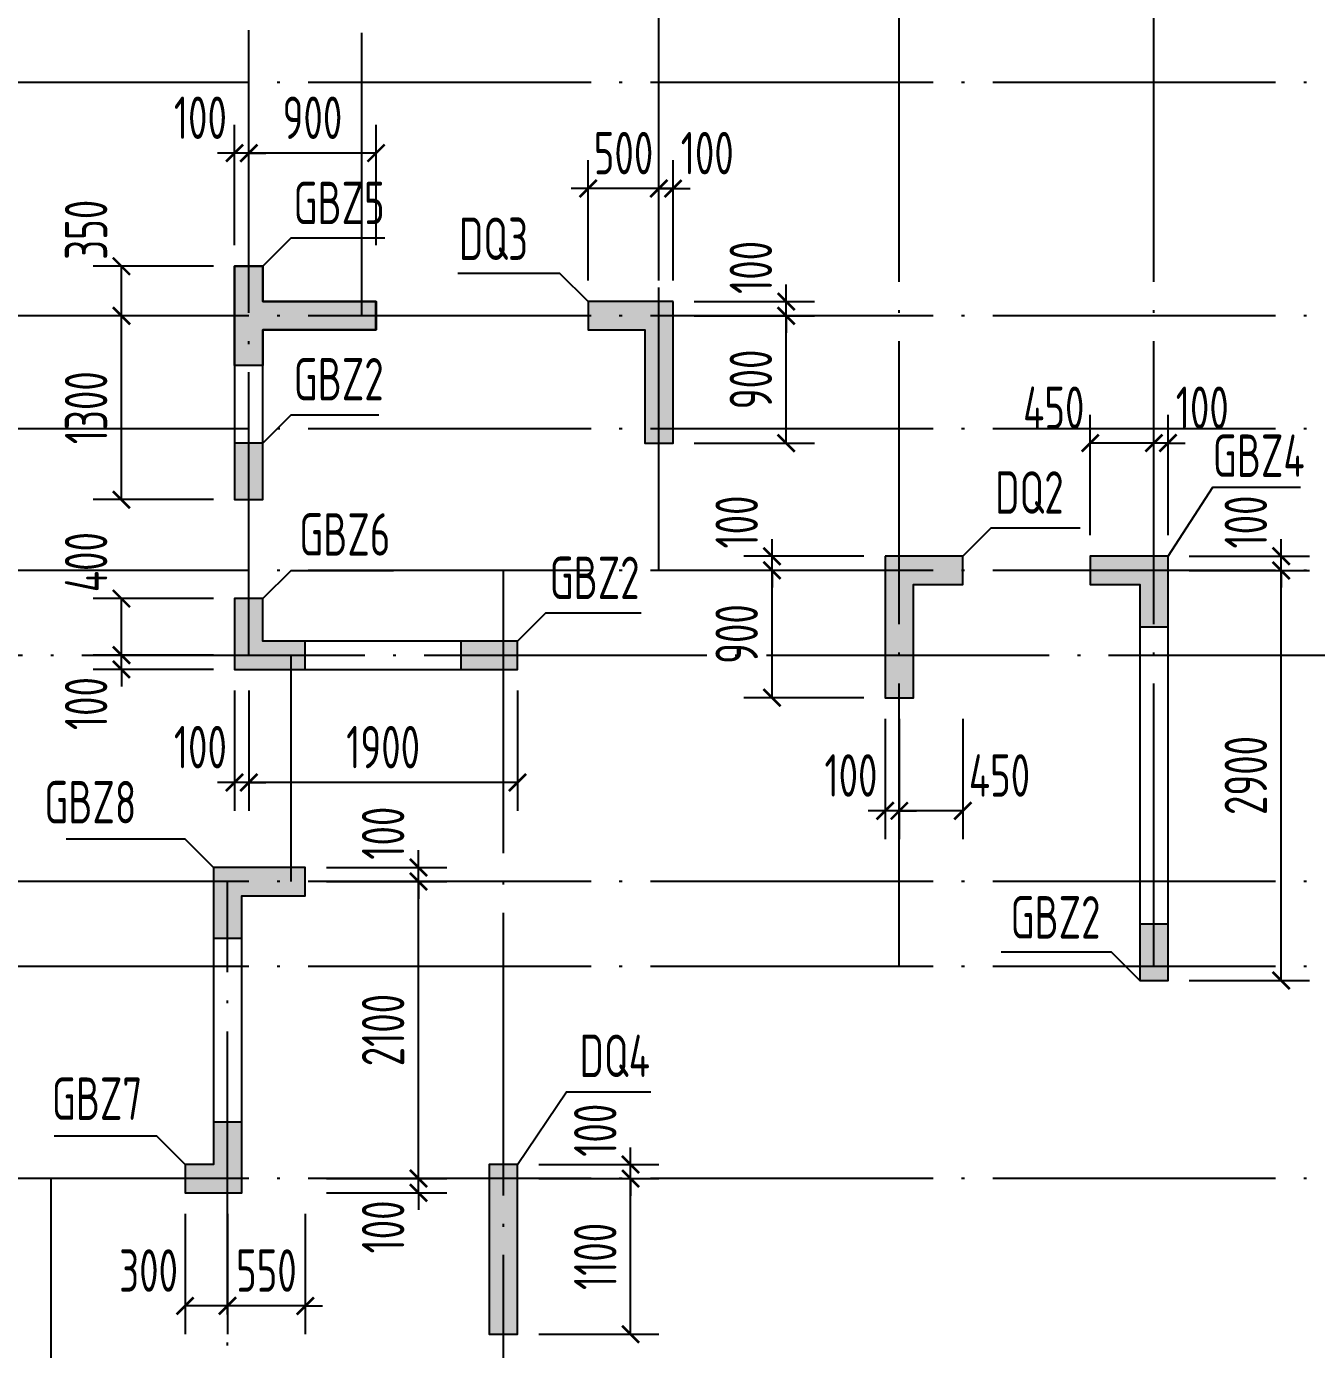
# Model space of a CAD drawing. Extents: x -668857 to 154266, y -275694 to 291306.
# Drawn here: x -301419 to -292297, y 67183 to 76537 of the extents above; entities that cross this region are included whole.
import ezdxf
from ezdxf.enums import TextEntityAlignment as Align

# ---------------------------------------------------------------- set-up
doc = ezdxf.new("R2010")
doc.units = 0
doc.header["$LTSCALE"] = 1000
doc.linetypes.add('DOTE', pattern=[2.42, 2, -0.2, 0.02, -0.2])
doc.layers.get('0').update_dxf_attribs({"linetype": 'CONTINUOUS'})
doc.layers.get('DEFPOINTS').update_dxf_attribs({"linetype": 'CONTINUOUS'})
for name, color, linetype in [('A-DOTE', 10, 'DOTE'), ('S-Q墙实线', 6, 'CONTINUOUS'), ('S-Q墙标注', 3, 'CONTINUOUS'), ('S-X详图填充', 252, 'CONTINUOUS'), ('S-X详图实线', 4, 'CONTINUOUS'), ('S-Z柱编号', 6, 'CONTINUOUS')]:
    doc.layers.add(name, color=color, linetype=linetype)
doc.styles.add('TSSD_REIN', font='tssdeng.shx', dxfattribs={"width": 0.7, "height": 300, "bigfont": 'tssdchn.shx'})
doc.styles.add('结构文字', font='zstxt.shx', dxfattribs={"width": 0.7, "bigfont": 'zshz.shx'})
doc.dimstyles.new('STRUCK', dxfattribs={"dimtxt": 400, "dimasz": 121, "dimexe": 200, "dimexo": 150, "dimgap": 115, "dimtad": 1, "dimdec": 0, "dimdsep": 46, "dimtxsty": '结构文字', "dimblk": 'ARCHTICK', "dimcen": 400, "dimclrd": 3, "dimclre": 3, "dimclrt": 7, "dimadec": 0, "dimazin": 0, "dimtfac": 1, "dimtdec": 0, "dimtix": 1, "dimtmove": 2, "dimatfit": 3, "dimldrblk": '_DIMX', "dimfxl": 0, "dimtolj": 1, "dimtzin": 0, "dimarcsym": 0})

# ---------------------------------------------------------------- blocks, each defined once
blk = doc.blocks.new('20210726.16395156')
at = {"layer": 'A-DOTE'}
for p, q in [((43500, 13100.3), (43500, 18249.9)), ((44300, 15500), (44300, 18249.9)), ((46400, 13700), (46400, 18249.9)), ((48100, 10900), (48100, 18249.9)), ((49900, 10900), (49900, 18249.9)), ((55600, 17150), (3600, 17150)), ((55600, 15500), (3600, 15500)), ((55600, 14700), (3600, 14700)), ((55600, 13700), (3600, 13700)), ((45299.8, 13700), (45300, 3600)), ((3600, 13100.3), (55600, 13100.3)), ((43800, 11500), (43800, 13100)), ((55600, 11500), (3600, 11500)), ((43350, 3600.2), (43350, 11500)), ((55600, 10900), (3600, 10900)), ((55600, 9400), (3600, 9400)), ((42100, 9400), (42100, 3600))]:
    blk.add_line(p, q, dxfattribs=at)
blk = doc.blocks.new('_ArchTick')
at = {"color": 0, "linetype": 'ByBlock', "const_width": 0.15}
blk.add_lwpolyline([(-0.5, -0.5), (0.5, 0.5)], dxfattribs=at)
blk = doc.blocks.new('*D1411')
at = {"layer": 'DEFPOINTS', "color": 0}
for p in [(-297946.8, 68391.2), (-297146.8, 68391.2), (-297946.8, 67291.2)]:
    blk.add_point(p, dxfattribs=at)
at = {"layer": 'S-Q墙标注', "color": 3, "lineweight": -2}
for p, q in [((-297796.8, 68391.2), (-296946.8, 68391.2)), ((-297146.8, 67291.2), (-297146.8, 68391.2)), ((-297796.8, 67291.2), (-296946.8, 67291.2))]:
    blk.add_line(p, q, dxfattribs=at)
at = {"layer": 'S-Q墙标注', "color": 3, "lineweight": -2, "xscale": 121, "yscale": 121, "zscale": 121}
for p, rotation in [((-297146.8, 68391.2), 90), ((-297146.8, 67291.2), 270)]:
    blk.add_blockref('_ArchTick', p, dxfattribs=dict(at, rotation=rotation))
at = {"layer": 'S-Q墙标注', "color": 7, "insert": (-297396.8, 67841.2), "char_height": 300, "attachment_point": 5, "rotation": 90, "style": 'TSSD_REIN'}
blk.add_mtext('\\A1;1100', dxfattribs=at)
blk = doc.blocks.new('_DIMX')
blk.add_line((-150, 0), (150, 0))
at = {"const_width": 50}
blk.add_lwpolyline([(-70, -70), (70, 70)], dxfattribs=at)
blk = doc.blocks.new('*D1412')
at = {"layer": 'DEFPOINTS', "color": 0}
for p in [(-297946.8, 68491.2), (-297146.8, 68491.2), (-297946.8, 68391.2)]:
    blk.add_point(p, dxfattribs=at)
at = {"layer": 'S-Q墙标注', "color": 3, "lineweight": -2}
for p, q in [((-297146.8, 68491.2), (-297146.8, 68612.2)), ((-297796.8, 68491.2), (-296946.8, 68491.2)), ((-297146.8, 68391.2), (-297146.8, 68491.2)), ((-297796.8, 68391.2), (-296946.8, 68391.2)), ((-297146.8, 68391.2), (-297146.8, 68270.2))]:
    blk.add_line(p, q, dxfattribs=at)
at = {"layer": 'S-Q墙标注', "color": 3, "lineweight": -2, "xscale": 121, "yscale": 121, "zscale": 121}
for p, rotation in [((-297146.8, 68491.2), 270), ((-297146.8, 68391.2), 90)]:
    blk.add_blockref('_ArchTick', p, dxfattribs=dict(at, rotation=rotation))
at = {"layer": 'S-Q墙标注', "color": 7, "insert": (-297396.8, 68733.1), "char_height": 300, "attachment_point": 5, "rotation": 90, "style": 'TSSD_REIN'}
blk.add_mtext('\\A1;100', dxfattribs=at)
blk = doc.blocks.new('*D1417')
at = {"layer": 'DEFPOINTS', "color": 0}
for p in [(-293346.8, 72691.2), (-292546.8, 72691.2), (-293346.8, 69791.2)]:
    blk.add_point(p, dxfattribs=at)
at = {"layer": 'S-Q墙标注', "color": 3, "lineweight": -2}
for p, q in [((-293196.8, 72691.2), (-292346.8, 72691.2)), ((-292546.8, 69791.2), (-292546.8, 72691.2)), ((-293196.8, 69791.2), (-292346.8, 69791.2))]:
    blk.add_line(p, q, dxfattribs=at)
at = {"layer": 'S-Q墙标注', "color": 3, "lineweight": -2, "xscale": 121, "yscale": 121, "zscale": 121}
for p, rotation in [((-292546.8, 72691.2), 90), ((-292546.8, 69791.2), 270)]:
    blk.add_blockref('_ArchTick', p, dxfattribs=dict(at, rotation=rotation))
at = {"layer": 'S-Q墙标注', "color": 7, "insert": (-292796.8, 71241.2), "char_height": 300, "attachment_point": 5, "rotation": 90, "style": 'TSSD_REIN'}
blk.add_mtext('\\A1;2900', dxfattribs=at)
blk = doc.blocks.new('*D1418')
at = {"layer": 'DEFPOINTS', "color": 0}
for p in [(-293346.8, 72791.2), (-292546.8, 72791.2), (-293346.8, 72691.2)]:
    blk.add_point(p, dxfattribs=at)
at = {"layer": 'S-Q墙标注', "color": 3, "lineweight": -2}
for p, q in [((-292546.8, 72791.2), (-292546.8, 72912.2)), ((-293196.8, 72791.2), (-292346.8, 72791.2)), ((-292546.8, 72691.2), (-292546.8, 72791.2)), ((-293196.8, 72691.2), (-292346.8, 72691.2)), ((-292546.8, 72691.2), (-292546.8, 72570.2))]:
    blk.add_line(p, q, dxfattribs=at)
at = {"layer": 'S-Q墙标注', "color": 3, "lineweight": -2, "xscale": 121, "yscale": 121, "zscale": 121}
for p, rotation in [((-292546.8, 72791.2), 270), ((-292546.8, 72691.2), 90)]:
    blk.add_blockref('_ArchTick', p, dxfattribs=dict(at, rotation=rotation))
at = {"layer": 'S-Q墙标注', "color": 7, "insert": (-292796.8, 73033.1), "char_height": 300, "attachment_point": 5, "rotation": 90, "style": 'TSSD_REIN'}
blk.add_mtext('\\A1;100', dxfattribs=at)
blk = doc.blocks.new('*D1419')
at = {"layer": 'DEFPOINTS', "color": 0}
for p in [(-293446.8, 73591.2), (-293446.8, 72791.2), (-293346.8, 72791.2)]:
    blk.add_point(p, dxfattribs=at)
at = {"layer": 'S-Q墙标注', "color": 3, "lineweight": -2}
for p, q in [((-293446.8, 72941.2), (-293446.8, 73791.2)), ((-293346.8, 72941.2), (-293346.8, 73791.2)), ((-293446.8, 73591.2), (-293567.8, 73591.2)), ((-293346.8, 73591.2), (-293446.8, 73591.2)), ((-293346.8, 73591.2), (-293225.8, 73591.2))]:
    blk.add_line(p, q, dxfattribs=at)
at = {"layer": 'S-Q墙标注', "color": 3, "lineweight": -2, "xscale": 121, "yscale": 121, "zscale": 121}
blk.add_blockref('_ArchTick', (-293446.8, 73591.2), dxfattribs=at)
at = {"layer": 'S-Q墙标注', "color": 3, "lineweight": -2, "xscale": 121, "yscale": 121, "zscale": 121, "rotation": 180}
blk.add_blockref('_ArchTick', (-293346.8, 73591.2), dxfattribs=at)
at = {"layer": 'S-Q墙标注', "color": 7, "insert": (-293104.9, 73841.2), "char_height": 300, "attachment_point": 5, "style": 'TSSD_REIN'}
blk.add_mtext('\\A1;100', dxfattribs=at)
blk = doc.blocks.new('*D1420')
at = {"layer": 'DEFPOINTS', "color": 0}
for p in [(-293896.8, 73591.2), (-293896.8, 72791.2), (-293446.8, 72791.2)]:
    blk.add_point(p, dxfattribs=at)
at = {"layer": 'S-Q墙标注', "color": 3, "lineweight": -2}
for p, q in [((-293896.8, 72941.2), (-293896.8, 73791.2)), ((-293446.8, 72941.2), (-293446.8, 73791.2)), ((-293446.8, 73591.2), (-293896.8, 73591.2))]:
    blk.add_line(p, q, dxfattribs=at)
at = {"layer": 'S-Q墙标注', "color": 3, "lineweight": -2, "xscale": 121, "yscale": 121, "zscale": 121, "rotation": 180}
blk.add_blockref('_ArchTick', (-293896.8, 73591.2), dxfattribs=at)
at = {"layer": 'S-Q墙标注', "color": 3, "lineweight": -2, "xscale": 121, "yscale": 121, "zscale": 121}
blk.add_blockref('_ArchTick', (-293446.8, 73591.2), dxfattribs=at)
at = {"layer": 'S-Q墙标注', "color": 7, "insert": (-294154.9, 73841.2), "char_height": 300, "attachment_point": 5, "style": 'TSSD_REIN'}
blk.add_mtext('\\A1;450', dxfattribs=at)
blk = doc.blocks.new('*D1421')
at = {"layer": 'DEFPOINTS', "color": 0}
for p in [(-296146.8, 72691.2), (-295346.8, 72691.2), (-295346.8, 71791.2)]:
    blk.add_point(p, dxfattribs=at)
at = {"layer": 'S-Q墙标注', "color": 3, "lineweight": -2}
for p, q in [((-295496.8, 72691.2), (-296346.8, 72691.2)), ((-296146.8, 71791.2), (-296146.8, 72691.2)), ((-295496.8, 71791.2), (-296346.8, 71791.2))]:
    blk.add_line(p, q, dxfattribs=at)
at = {"layer": 'S-Q墙标注', "color": 3, "lineweight": -2, "xscale": 121, "yscale": 121, "zscale": 121}
for p, rotation in [((-296146.8, 72691.2), 90), ((-296146.8, 71791.2), 270)]:
    blk.add_blockref('_ArchTick', p, dxfattribs=dict(at, rotation=rotation))
at = {"layer": 'S-Q墙标注', "color": 7, "insert": (-296396.8, 72241.2), "char_height": 300, "attachment_point": 5, "rotation": 90, "style": 'TSSD_REIN'}
blk.add_mtext('\\A1;900', dxfattribs=at)
blk = doc.blocks.new('*D1422')
at = {"layer": 'DEFPOINTS', "color": 0}
for p in [(-296146.8, 72791.2), (-295346.8, 72791.2), (-295346.8, 72691.2)]:
    blk.add_point(p, dxfattribs=at)
at = {"layer": 'S-Q墙标注', "color": 3, "lineweight": -2}
for p, q in [((-296146.8, 72791.2), (-296146.8, 72912.2)), ((-295496.8, 72791.2), (-296346.8, 72791.2)), ((-296146.8, 72691.2), (-296146.8, 72791.2)), ((-295496.8, 72691.2), (-296346.8, 72691.2)), ((-296146.8, 72691.2), (-296146.8, 72570.2))]:
    blk.add_line(p, q, dxfattribs=at)
at = {"layer": 'S-Q墙标注', "color": 3, "lineweight": -2, "xscale": 121, "yscale": 121, "zscale": 121}
for p, rotation in [((-296146.8, 72791.2), 270), ((-296146.8, 72691.2), 90)]:
    blk.add_blockref('_ArchTick', p, dxfattribs=dict(at, rotation=rotation))
at = {"layer": 'S-Q墙标注', "color": 7, "insert": (-296396.8, 73033.1), "char_height": 300, "attachment_point": 5, "rotation": 90, "style": 'TSSD_REIN'}
blk.add_mtext('\\A1;100', dxfattribs=at)
blk = doc.blocks.new('*D1423')
at = {"layer": 'DEFPOINTS', "color": 0}
for p in [(-295246.8, 71791.2), (-294796.9, 71791.2), (-295246.8, 70991.2)]:
    blk.add_point(p, dxfattribs=at)
at = {"layer": 'S-Q墙标注', "color": 3, "lineweight": -2}
for p, q in [((-295246.8, 71641.2), (-295246.8, 70791.2)), ((-294796.9, 71641.2), (-294796.9, 70791.2)), ((-294796.9, 70991.2), (-295246.8, 70991.2))]:
    blk.add_line(p, q, dxfattribs=at)
at = {"layer": 'S-Q墙标注', "color": 3, "lineweight": -2, "xscale": 121, "yscale": 121, "zscale": 121, "rotation": 180}
blk.add_blockref('_ArchTick', (-295246.8, 70991.2), dxfattribs=at)
at = {"layer": 'S-Q墙标注', "color": 3, "lineweight": -2, "xscale": 121, "yscale": 121, "zscale": 121}
blk.add_blockref('_ArchTick', (-294796.9, 70991.2), dxfattribs=at)
at = {"layer": 'S-Q墙标注', "color": 7, "insert": (-294538.8, 71241.2), "char_height": 300, "attachment_point": 5, "style": 'TSSD_REIN'}
blk.add_mtext('\\A1;450', dxfattribs=at)
blk = doc.blocks.new('*D1424')
at = {"layer": 'DEFPOINTS', "color": 0}
for p in [(-295346.8, 71791.2), (-295246.8, 71791.2), (-295346.8, 70991.2)]:
    blk.add_point(p, dxfattribs=at)
at = {"layer": 'S-Q墙标注', "color": 3, "lineweight": -2}
for p, q in [((-295346.8, 71641.2), (-295346.8, 70791.2)), ((-295246.8, 71641.2), (-295246.8, 70791.2)), ((-295346.8, 70991.2), (-295467.8, 70991.2)), ((-295246.8, 70991.2), (-295346.8, 70991.2)), ((-295246.8, 70991.2), (-295125.8, 70991.2))]:
    blk.add_line(p, q, dxfattribs=at)
at = {"layer": 'S-Q墙标注', "color": 3, "lineweight": -2, "xscale": 121, "yscale": 121, "zscale": 121}
blk.add_blockref('_ArchTick', (-295346.8, 70991.2), dxfattribs=at)
at = {"layer": 'S-Q墙标注', "color": 3, "lineweight": -2, "xscale": 121, "yscale": 121, "zscale": 121, "rotation": 180}
blk.add_blockref('_ArchTick', (-295246.8, 70991.2), dxfattribs=at)
at = {"layer": 'S-Q墙标注', "color": 7, "insert": (-295588.7, 71241.2), "char_height": 300, "attachment_point": 5, "style": 'TSSD_REIN'}
blk.add_mtext('\\A1;100', dxfattribs=at)
blk = doc.blocks.new('*D1425')
at = {"layer": 'DEFPOINTS', "color": 0}
for p in [(-300746.8, 72091.5), (-299946.8, 72091.5), (-299946.8, 71991.5)]:
    blk.add_point(p, dxfattribs=at)
at = {"layer": 'S-Q墙标注', "color": 3, "lineweight": -2}
for p, q in [((-300746.8, 72091.5), (-300746.8, 72212.5)), ((-300096.8, 72091.5), (-300946.8, 72091.5)), ((-300746.8, 71991.5), (-300746.8, 72091.5)), ((-300096.8, 71991.5), (-300946.8, 71991.5)), ((-300746.8, 71991.5), (-300746.8, 71870.5))]:
    blk.add_line(p, q, dxfattribs=at)
at = {"layer": 'S-Q墙标注', "color": 3, "lineweight": -2, "xscale": 121, "yscale": 121, "zscale": 121}
for p, rotation in [((-300746.8, 72091.5), 270), ((-300746.8, 71991.5), 90)]:
    blk.add_blockref('_ArchTick', p, dxfattribs=dict(at, rotation=rotation))
at = {"layer": 'S-Q墙标注', "color": 7, "insert": (-300996.8, 71749.5), "char_height": 300, "attachment_point": 5, "rotation": 90, "style": 'TSSD_REIN'}
blk.add_mtext('\\A1;100', dxfattribs=at)
blk = doc.blocks.new('*D1426')
at = {"layer": 'DEFPOINTS', "color": 0}
for p in [(-300746.8, 72491.5), (-299946.8, 72491.5), (-299946.8, 72091.5)]:
    blk.add_point(p, dxfattribs=at)
at = {"layer": 'S-Q墙标注', "color": 3, "lineweight": -2}
for p, q in [((-300096.8, 72491.5), (-300946.8, 72491.5)), ((-300746.8, 72091.5), (-300746.8, 72491.5)), ((-300096.8, 72091.5), (-300946.8, 72091.5))]:
    blk.add_line(p, q, dxfattribs=at)
at = {"layer": 'S-Q墙标注', "color": 3, "lineweight": -2, "xscale": 121, "yscale": 121, "zscale": 121}
for p, rotation in [((-300746.8, 72491.5), 90), ((-300746.8, 72091.5), 270)]:
    blk.add_blockref('_ArchTick', p, dxfattribs=dict(at, rotation=rotation))
at = {"layer": 'S-Q墙标注', "color": 7, "insert": (-300996.8, 72749.5), "char_height": 300, "attachment_point": 5, "rotation": 90, "style": 'TSSD_REIN'}
blk.add_mtext('\\A1;400', dxfattribs=at)
blk = doc.blocks.new('*D1427')
at = {"layer": 'DEFPOINTS', "color": 0}
for p in [(-299846.8, 71991.5), (-297946.8, 71991.5), (-299846.8, 71191.5)]:
    blk.add_point(p, dxfattribs=at)
at = {"layer": 'S-Q墙标注', "color": 3, "lineweight": -2}
for p, q in [((-299846.8, 71841.5), (-299846.8, 70991.5)), ((-297946.8, 71841.5), (-297946.8, 70991.5)), ((-297946.8, 71191.5), (-299846.8, 71191.5))]:
    blk.add_line(p, q, dxfattribs=at)
at = {"layer": 'S-Q墙标注', "color": 3, "lineweight": -2, "xscale": 121, "yscale": 121, "zscale": 121, "rotation": 180}
blk.add_blockref('_ArchTick', (-299846.8, 71191.5), dxfattribs=at)
at = {"layer": 'S-Q墙标注', "color": 3, "lineweight": -2, "xscale": 121, "yscale": 121, "zscale": 121}
blk.add_blockref('_ArchTick', (-297946.8, 71191.5), dxfattribs=at)
at = {"layer": 'S-Q墙标注', "color": 7, "insert": (-298896.8, 71441.5), "char_height": 300, "attachment_point": 5, "style": 'TSSD_REIN'}
blk.add_mtext('\\A1;1900', dxfattribs=at)
blk = doc.blocks.new('*D1428')
at = {"layer": 'DEFPOINTS', "color": 0}
for p in [(-299946.8, 71991.5), (-299846.8, 71991.5), (-299946.8, 71191.5)]:
    blk.add_point(p, dxfattribs=at)
at = {"layer": 'S-Q墙标注', "color": 3, "lineweight": -2}
for p, q in [((-299946.8, 71841.5), (-299946.8, 70991.5)), ((-299846.8, 71841.5), (-299846.8, 70991.5)), ((-299946.8, 71191.5), (-300067.8, 71191.5)), ((-299846.8, 71191.5), (-299946.8, 71191.5)), ((-299846.8, 71191.5), (-299725.8, 71191.5))]:
    blk.add_line(p, q, dxfattribs=at)
at = {"layer": 'S-Q墙标注', "color": 3, "lineweight": -2, "xscale": 121, "yscale": 121, "zscale": 121}
blk.add_blockref('_ArchTick', (-299946.8, 71191.5), dxfattribs=at)
at = {"layer": 'S-Q墙标注', "color": 3, "lineweight": -2, "xscale": 121, "yscale": 121, "zscale": 121, "rotation": 180}
blk.add_blockref('_ArchTick', (-299846.8, 71191.5), dxfattribs=at)
at = {"layer": 'S-Q墙标注', "color": 7, "insert": (-300188.7, 71441.5), "char_height": 300, "attachment_point": 5, "style": 'TSSD_REIN'}
blk.add_mtext('\\A1;100', dxfattribs=at)
blk = doc.blocks.new('*D1429')
at = {"layer": 'DEFPOINTS', "color": 0}
for p in [(-296846.8, 74491.2), (-296046.8, 74491.2), (-296846.8, 73591.2)]:
    blk.add_point(p, dxfattribs=at)
at = {"layer": 'S-Q墙标注', "color": 3, "lineweight": -2}
for p, q in [((-296696.8, 74491.2), (-295846.8, 74491.2)), ((-296046.8, 73591.2), (-296046.8, 74491.2)), ((-296696.8, 73591.2), (-295846.8, 73591.2))]:
    blk.add_line(p, q, dxfattribs=at)
at = {"layer": 'S-Q墙标注', "color": 3, "lineweight": -2, "xscale": 121, "yscale": 121, "zscale": 121}
for p, rotation in [((-296046.8, 74491.2), 90), ((-296046.8, 73591.2), 270)]:
    blk.add_blockref('_ArchTick', p, dxfattribs=dict(at, rotation=rotation))
at = {"layer": 'S-Q墙标注', "color": 7, "insert": (-296296.8, 74041.2), "char_height": 300, "attachment_point": 5, "rotation": 90, "style": 'TSSD_REIN'}
blk.add_mtext('\\A1;900', dxfattribs=at)
blk = doc.blocks.new('*D1430')
at = {"layer": 'DEFPOINTS', "color": 0}
for p in [(-296846.8, 74591.2), (-296046.8, 74591.2), (-296846.8, 74491.2)]:
    blk.add_point(p, dxfattribs=at)
at = {"layer": 'S-Q墙标注', "color": 3, "lineweight": -2}
for p, q in [((-296046.8, 74591.2), (-296046.8, 74712.2)), ((-296696.8, 74591.2), (-295846.8, 74591.2)), ((-296046.8, 74491.2), (-296046.8, 74591.2)), ((-296696.8, 74491.2), (-295846.8, 74491.2)), ((-296046.8, 74491.2), (-296046.8, 74370.2))]:
    blk.add_line(p, q, dxfattribs=at)
at = {"layer": 'S-Q墙标注', "color": 3, "lineweight": -2, "xscale": 121, "yscale": 121, "zscale": 121}
for p, rotation in [((-296046.8, 74591.2), 270), ((-296046.8, 74491.2), 90)]:
    blk.add_blockref('_ArchTick', p, dxfattribs=dict(at, rotation=rotation))
at = {"layer": 'S-Q墙标注', "color": 7, "insert": (-296296.8, 74833.1), "char_height": 300, "attachment_point": 5, "rotation": 90, "style": 'TSSD_REIN'}
blk.add_mtext('\\A1;100', dxfattribs=at)
blk = doc.blocks.new('*D1431')
at = {"layer": 'DEFPOINTS', "color": 0}
for p in [(-296946.8, 75391.2), (-296946.8, 74591.2), (-296846.8, 74591.2)]:
    blk.add_point(p, dxfattribs=at)
at = {"layer": 'S-Q墙标注', "color": 3, "lineweight": -2}
for p, q in [((-296946.8, 74741.2), (-296946.8, 75591.2)), ((-296846.8, 74741.2), (-296846.8, 75591.2)), ((-296946.8, 75391.2), (-297067.8, 75391.2)), ((-296846.8, 75391.2), (-296946.8, 75391.2)), ((-296846.8, 75391.2), (-296725.8, 75391.2))]:
    blk.add_line(p, q, dxfattribs=at)
at = {"layer": 'S-Q墙标注', "color": 3, "lineweight": -2, "xscale": 121, "yscale": 121, "zscale": 121}
blk.add_blockref('_ArchTick', (-296946.8, 75391.2), dxfattribs=at)
at = {"layer": 'S-Q墙标注', "color": 3, "lineweight": -2, "xscale": 121, "yscale": 121, "zscale": 121, "rotation": 180}
blk.add_blockref('_ArchTick', (-296846.8, 75391.2), dxfattribs=at)
at = {"layer": 'S-Q墙标注', "color": 7, "insert": (-296604.9, 75641.2), "char_height": 300, "attachment_point": 5, "style": 'TSSD_REIN'}
blk.add_mtext('\\A1;100', dxfattribs=at)
blk = doc.blocks.new('*D1432')
at = {"layer": 'DEFPOINTS', "color": 0}
for p in [(-297446.7, 75391.2), (-297446.7, 74591.2), (-296946.8, 74591.2)]:
    blk.add_point(p, dxfattribs=at)
at = {"layer": 'S-Q墙标注', "color": 3, "lineweight": -2}
for p, q in [((-297446.7, 74741.2), (-297446.7, 75591.2)), ((-296946.8, 74741.2), (-296946.8, 75591.2)), ((-297446.7, 75391.2), (-297567.7, 75391.2)), ((-296946.8, 75391.2), (-297446.7, 75391.2)), ((-296946.8, 75391.2), (-296825.8, 75391.2))]:
    blk.add_line(p, q, dxfattribs=at)
at = {"layer": 'S-Q墙标注', "color": 3, "lineweight": -2, "xscale": 121, "yscale": 121, "zscale": 121}
blk.add_blockref('_ArchTick', (-297446.7, 75391.2), dxfattribs=at)
at = {"layer": 'S-Q墙标注', "color": 3, "lineweight": -2, "xscale": 121, "yscale": 121, "zscale": 121, "rotation": 180}
blk.add_blockref('_ArchTick', (-296946.8, 75391.2), dxfattribs=at)
at = {"layer": 'S-Q墙标注', "color": 7, "insert": (-297196.8, 75641.2), "char_height": 300, "attachment_point": 5, "style": 'TSSD_REIN'}
blk.add_mtext('\\A1;500', dxfattribs=at)
blk = doc.blocks.new('*D1433')
at = {"layer": 'DEFPOINTS', "color": 0}
for p in [(-299446.7, 68391.2), (-298646.7, 68391.2), (-299446.7, 68291.2)]:
    blk.add_point(p, dxfattribs=at)
at = {"layer": 'S-Q墙标注', "color": 3, "lineweight": -2}
for p, q in [((-298646.7, 68391.2), (-298646.7, 68512.2)), ((-299296.7, 68391.2), (-298446.7, 68391.2)), ((-298646.7, 68291.2), (-298646.7, 68391.2)), ((-299296.7, 68291.2), (-298446.7, 68291.2)), ((-298646.7, 68291.2), (-298646.7, 68170.2))]:
    blk.add_line(p, q, dxfattribs=at)
at = {"layer": 'S-Q墙标注', "color": 3, "lineweight": -2, "xscale": 121, "yscale": 121, "zscale": 121}
for p, rotation in [((-298646.7, 68391.2), 270), ((-298646.7, 68291.2), 90)]:
    blk.add_blockref('_ArchTick', p, dxfattribs=dict(at, rotation=rotation))
at = {"layer": 'S-Q墙标注', "color": 7, "insert": (-298896.7, 68049.3), "char_height": 300, "attachment_point": 5, "rotation": 90, "style": 'TSSD_REIN'}
blk.add_mtext('\\A1;100', dxfattribs=at)
blk = doc.blocks.new('*D1434')
at = {"layer": 'DEFPOINTS', "color": 0}
for p in [(-299446.7, 70491.2), (-298646.7, 70491.2), (-299446.7, 68391.2)]:
    blk.add_point(p, dxfattribs=at)
at = {"layer": 'S-Q墙标注', "color": 3, "lineweight": -2}
for p, q in [((-299296.7, 70491.2), (-298446.7, 70491.2)), ((-298646.7, 68391.2), (-298646.7, 70491.2)), ((-299296.7, 68391.2), (-298446.7, 68391.2))]:
    blk.add_line(p, q, dxfattribs=at)
at = {"layer": 'S-Q墙标注', "color": 3, "lineweight": -2, "xscale": 121, "yscale": 121, "zscale": 121}
for p, rotation in [((-298646.7, 70491.2), 90), ((-298646.7, 68391.2), 270)]:
    blk.add_blockref('_ArchTick', p, dxfattribs=dict(at, rotation=rotation))
at = {"layer": 'S-Q墙标注', "color": 7, "insert": (-298896.7, 69441.2), "char_height": 300, "attachment_point": 5, "rotation": 90, "style": 'TSSD_REIN'}
blk.add_mtext('\\A1;2100', dxfattribs=at)
blk = doc.blocks.new('*D1435')
at = {"layer": 'DEFPOINTS', "color": 0}
for p in [(-299446.7, 70591.2), (-298646.7, 70591.2), (-299446.7, 70491.2)]:
    blk.add_point(p, dxfattribs=at)
at = {"layer": 'S-Q墙标注', "color": 3, "lineweight": -2}
for p, q in [((-298646.7, 70591.2), (-298646.7, 70712.2)), ((-299296.7, 70591.2), (-298446.7, 70591.2)), ((-298646.7, 70491.2), (-298646.7, 70591.2)), ((-299296.7, 70491.2), (-298446.7, 70491.2)), ((-298646.7, 70491.2), (-298646.7, 70370.2))]:
    blk.add_line(p, q, dxfattribs=at)
at = {"layer": 'S-Q墙标注', "color": 3, "lineweight": -2, "xscale": 121, "yscale": 121, "zscale": 121}
for p, rotation in [((-298646.7, 70591.2), 270), ((-298646.7, 70491.2), 90)]:
    blk.add_blockref('_ArchTick', p, dxfattribs=dict(at, rotation=rotation))
at = {"layer": 'S-Q墙标注', "color": 7, "insert": (-298896.7, 70833.1), "char_height": 300, "attachment_point": 5, "rotation": 90, "style": 'TSSD_REIN'}
blk.add_mtext('\\A1;100', dxfattribs=at)
blk = doc.blocks.new('*D1961')
at = {"layer": 'DEFPOINTS', "color": 0}
for p in [(-299996.8, 68291.2), (-299446.8, 68291.2), (-299996.8, 67491.2)]:
    blk.add_point(p, dxfattribs=at)
at = {"layer": 'S-Q墙标注', "color": 3, "lineweight": -2}
for p, q in [((-299996.8, 68141.2), (-299996.8, 67291.2)), ((-299446.8, 68141.2), (-299446.8, 67291.2)), ((-299996.8, 67491.2), (-300117.8, 67491.2)), ((-299446.8, 67491.2), (-299996.8, 67491.2)), ((-299446.8, 67491.2), (-299325.8, 67491.2))]:
    blk.add_line(p, q, dxfattribs=at)
at = {"layer": 'S-Q墙标注', "color": 3, "lineweight": -2, "xscale": 121, "yscale": 121, "zscale": 121}
blk.add_blockref('_ArchTick', (-299996.8, 67491.2), dxfattribs=at)
at = {"layer": 'S-Q墙标注', "color": 3, "lineweight": -2, "xscale": 121, "yscale": 121, "zscale": 121, "rotation": 180}
blk.add_blockref('_ArchTick', (-299446.8, 67491.2), dxfattribs=at)
at = {"layer": 'S-Q墙标注', "color": 7, "insert": (-299721.8, 67741.2), "char_height": 300, "attachment_point": 5, "style": 'TSSD_REIN'}
blk.add_mtext('\\A1;550', dxfattribs=at)
blk = doc.blocks.new('*D1962')
at = {"layer": 'DEFPOINTS', "color": 0}
for p in [(-300296.8, 68291.2), (-299996.8, 68291.2), (-300296.8, 67491.2)]:
    blk.add_point(p, dxfattribs=at)
at = {"layer": 'S-Q墙标注', "color": 3, "lineweight": -2}
for p, q in [((-300296.8, 68141.2), (-300296.8, 67291.2)), ((-299996.8, 68141.2), (-299996.8, 67291.2)), ((-299996.8, 67491.2), (-300296.8, 67491.2))]:
    blk.add_line(p, q, dxfattribs=at)
at = {"layer": 'S-Q墙标注', "color": 3, "lineweight": -2, "xscale": 121, "yscale": 121, "zscale": 121, "rotation": 180}
blk.add_blockref('_ArchTick', (-300296.8, 67491.2), dxfattribs=at)
at = {"layer": 'S-Q墙标注', "color": 3, "lineweight": -2, "xscale": 121, "yscale": 121, "zscale": 121}
blk.add_blockref('_ArchTick', (-299996.8, 67491.2), dxfattribs=at)
at = {"layer": 'S-Q墙标注', "color": 7, "insert": (-300554.9, 67741.2), "char_height": 300, "attachment_point": 5, "style": 'TSSD_REIN'}
blk.add_mtext('\\A1;300', dxfattribs=at)
blk = doc.blocks.new('*D2047')
at = {"layer": 'DEFPOINTS', "color": 0}
for p in [(-300746.8, 74491.2), (-299946.8, 74491.2), (-299946.8, 73191.2)]:
    blk.add_point(p, dxfattribs=at)
at = {"layer": 'S-Q墙标注', "color": 3, "lineweight": -2}
for p, q in [((-300096.8, 74491.2), (-300946.8, 74491.2)), ((-300746.8, 73191.2), (-300746.8, 74491.2)), ((-300096.8, 73191.2), (-300946.8, 73191.2))]:
    blk.add_line(p, q, dxfattribs=at)
at = {"layer": 'S-Q墙标注', "color": 3, "lineweight": -2, "xscale": 121, "yscale": 121, "zscale": 121}
for p, rotation in [((-300746.8, 74491.2), 90), ((-300746.8, 73191.2), 270)]:
    blk.add_blockref('_ArchTick', p, dxfattribs=dict(at, rotation=rotation))
at = {"layer": 'S-Q墙标注', "color": 7, "insert": (-300996.8, 73841.2), "char_height": 300, "attachment_point": 5, "rotation": 90, "style": 'TSSD_REIN'}
blk.add_mtext('\\A1;1300', dxfattribs=at)
blk = doc.blocks.new('*D2048')
at = {"layer": 'DEFPOINTS', "color": 0}
for p in [(-300746.8, 74841.2), (-299946.8, 74841.2), (-299946.8, 74491.2)]:
    blk.add_point(p, dxfattribs=at)
at = {"layer": 'S-Q墙标注', "color": 3, "lineweight": -2}
for p, q in [((-300096.8, 74841.2), (-300946.8, 74841.2)), ((-300746.8, 74491.2), (-300746.8, 74841.2)), ((-300096.8, 74491.2), (-300946.8, 74491.2))]:
    blk.add_line(p, q, dxfattribs=at)
at = {"layer": 'S-Q墙标注', "color": 3, "lineweight": -2, "xscale": 121, "yscale": 121, "zscale": 121}
for p, rotation in [((-300746.8, 74841.2), 90), ((-300746.8, 74491.2), 270)]:
    blk.add_blockref('_ArchTick', p, dxfattribs=dict(at, rotation=rotation))
at = {"layer": 'S-Q墙标注', "color": 7, "insert": (-300996.8, 75099.3), "char_height": 300, "attachment_point": 5, "rotation": 90, "style": 'TSSD_REIN'}
blk.add_mtext('\\A1;350', dxfattribs=at)
blk = doc.blocks.new('*D2049')
at = {"layer": 'DEFPOINTS', "color": 0}
for p in [(-299846.8, 75641.2), (-299846.8, 74841.2), (-298946.7, 74841.2)]:
    blk.add_point(p, dxfattribs=at)
at = {"layer": 'S-Q墙标注', "color": 3, "lineweight": -2}
for p, q in [((-299846.8, 74991.2), (-299846.8, 75841.2)), ((-298946.7, 74991.2), (-298946.7, 75841.2)), ((-298946.7, 75641.2), (-299846.8, 75641.2))]:
    blk.add_line(p, q, dxfattribs=at)
at = {"layer": 'S-Q墙标注', "color": 3, "lineweight": -2, "xscale": 121, "yscale": 121, "zscale": 121, "rotation": 180}
blk.add_blockref('_ArchTick', (-299846.8, 75641.2), dxfattribs=at)
at = {"layer": 'S-Q墙标注', "color": 3, "lineweight": -2, "xscale": 121, "yscale": 121, "zscale": 121}
blk.add_blockref('_ArchTick', (-298946.7, 75641.2), dxfattribs=at)
at = {"layer": 'S-Q墙标注', "color": 7, "insert": (-299396.7, 75891.2), "char_height": 300, "attachment_point": 5, "style": 'TSSD_REIN'}
blk.add_mtext('\\A1;900', dxfattribs=at)
blk = doc.blocks.new('*D2050')
at = {"layer": 'DEFPOINTS', "color": 0}
for p in [(-299946.8, 75641.2), (-299946.8, 74841.2), (-299846.8, 74841.2)]:
    blk.add_point(p, dxfattribs=at)
at = {"layer": 'S-Q墙标注', "color": 3, "lineweight": -2}
for p, q in [((-299946.8, 74991.2), (-299946.8, 75841.2)), ((-299846.8, 74991.2), (-299846.8, 75841.2)), ((-299946.8, 75641.2), (-300067.8, 75641.2)), ((-299846.8, 75641.2), (-299946.8, 75641.2)), ((-299846.8, 75641.2), (-299725.8, 75641.2))]:
    blk.add_line(p, q, dxfattribs=at)
at = {"layer": 'S-Q墙标注', "color": 3, "lineweight": -2, "xscale": 121, "yscale": 121, "zscale": 121}
blk.add_blockref('_ArchTick', (-299946.8, 75641.2), dxfattribs=at)
at = {"layer": 'S-Q墙标注', "color": 3, "lineweight": -2, "xscale": 121, "yscale": 121, "zscale": 121, "rotation": 180}
blk.add_blockref('_ArchTick', (-299846.8, 75641.2), dxfattribs=at)
at = {"layer": 'S-Q墙标注', "color": 7, "insert": (-300188.7, 75891.2), "char_height": 300, "attachment_point": 5, "style": 'TSSD_REIN'}
blk.add_mtext('\\A1;100', dxfattribs=at)

msp = doc.modelspace()

# ---------------------------------------------------------------- hatches: boundary and pattern name
at = {"layer": 'S-X详图填充'}
h = msp.add_hatch(color=256, dxfattribs=at)
h.dxf.hatch_style = 1
h.paths.add_polyline_path([(-299746.8, 74140.74), (-299946.8, 74140.74), (-299946.8, 74841.2), (-299746.8, 74841.2), (-299746.8, 74591.2), (-298946.67, 74591.2), (-298946.67, 74391.2), (-299746.8, 74391.2)])
h = msp.add_hatch(color=256, dxfattribs=at)
h.dxf.hatch_style = 1
h.paths.add_polyline_path([(-296846.8, 74591.2), (-297446.71, 74591.2), (-297446.71, 74391.2), (-297046.8, 74391.2), (-297046.8, 73591.2), (-296846.8, 73591.2)])
h = msp.add_hatch(color=256, dxfattribs=at)
h.dxf.hatch_style = 1
h.paths.add_polyline_path([(-299746.8, 73591.2), (-299946.8, 73591.2), (-299946.8, 73191.2), (-299746.8, 73191.2)])
h = msp.add_hatch(color=256, dxfattribs=at)
h.dxf.hatch_style = 1
h.paths.add_polyline_path([(-295346.81, 72791.2), (-295346.81, 71791.2), (-295146.81, 71791.2), (-295146.81, 72591.2), (-294796.89, 72591.2), (-294796.89, 72791.2)])
h = msp.add_hatch(color=256, dxfattribs=at)
h.dxf.hatch_style = 1
h.paths.add_polyline_path([(-293546.79, 72291.2), (-293346.79, 72291.2), (-293346.79, 72791.2), (-293896.79, 72791.2), (-293896.79, 72591.2), (-293546.79, 72591.2)])
h = msp.add_hatch(color=256, dxfattribs=at)
h.dxf.hatch_style = 1
h.paths.add_polyline_path([(-299446.8, 71991.47), (-299446.8, 72191.47), (-299746.8, 72191.47), (-299746.8, 72491.47), (-299946.8, 72491.47), (-299946.8, 71991.47)])
h = msp.add_hatch(color=256, dxfattribs=at)
h.dxf.hatch_style = 1
h.paths.add_polyline_path([(-298346.8, 72191.47), (-298346.8, 71991.47), (-297946.8, 71991.47), (-297946.8, 72191.47)])
h = msp.add_hatch(color=256, dxfattribs=at)
h.dxf.hatch_style = 1
h.paths.add_polyline_path([(-300096.8, 70091.2), (-299896.8, 70091.2), (-299896.8, 70391.2), (-299446.92, 70391.2), (-299446.92, 70591.2), (-300096.8, 70591.2)])
h = msp.add_hatch(color=256, dxfattribs=at)
h.dxf.hatch_style = 1
h.paths.add_polyline_path([(-293346.79, 70191.2), (-293546.79, 70191.2), (-293546.79, 69791.2), (-293346.79, 69791.2)])
h = msp.add_hatch(color=256, dxfattribs=at)
h.dxf.hatch_style = 1
h.paths.add_polyline_path([(-299896.8, 68791.2), (-300096.8, 68791.2), (-300096.8, 68491.2), (-300296.8, 68491.2), (-300296.8, 68291.2), (-299896.8, 68291.2)])
h = msp.add_hatch(color=256, dxfattribs=at)
h.dxf.hatch_style = 1
h.paths.add_polyline_path([(-298146.81, 67291.2), (-297946.81, 67291.2), (-297946.81, 68491.2), (-298146.81, 68491.2)])

# ---------------------------------------------------------------- linework, layer by layer
at = {"layer": 'S-Q墙实线'}
for points in [[(-299946.8, 74491.2), (-299946.8, 73191.2), (-299746.8, 73191.2), (-299746.8, 74391.2), (-298947.19, 74391.2), (-298947.19, 74591.2), (-299746.8, 74591.2), (-299746.8, 74841.2), (-299946.8, 74841.2)], [(-296846.8, 74591.2), (-297446.71, 74591.2), (-297446.71, 74391.2), (-297046.8, 74391.2), (-297046.8, 73591.2), (-296846.8, 73591.2)], [(-295346.81, 72791.2), (-295346.81, 71791.2), (-295146.81, 71791.2), (-295146.81, 72591.2), (-294796.89, 72591.2), (-294796.89, 72791.2)], [(-293346.79, 72791.2), (-293896.79, 72791.2), (-293896.79, 72591.2), (-293546.79, 72591.2), (-293546.79, 69791.2), (-293346.79, 69791.2)], [(-299746.8, 72191.47), (-299746.8, 72491.47), (-299946.8, 72491.47), (-299946.8, 71991.47), (-299546.92, 71991.47), (-297946.8, 71991.47), (-297946.8, 72191.47), (-299546.92, 72191.47)], [(-300096.8, 68491.2), (-300296.8, 68491.2), (-300296.8, 68291.2), (-299896.8, 68291.2), (-299896.8, 70391.2), (-299446.92, 70391.2), (-299446.92, 70591.2), (-300096.8, 70591.2)], [(-297946.81, 67291.2), (-297946.81, 68491.2), (-298146.81, 68491.2), (-298146.81, 67291.2)]]:
    msp.add_lwpolyline(points, close=True, dxfattribs=at)
at = {"layer": 'S-X详图实线'}
for points in [[(-299746.8, 74140.74), (-299946.8, 74140.74), (-299946.8, 74841.2), (-299746.8, 74841.2), (-299746.8, 74591.2), (-298946.67, 74591.2), (-298946.67, 74391.2), (-299746.8, 74391.2), (-299746.8, 74391.2)], [(-296846.8, 74591.2), (-297446.71, 74591.2), (-297446.71, 74391.2), (-297046.8, 74391.2), (-297046.8, 73591.2), (-296846.8, 73591.2), (-296846.8, 74591.2)], [(-299746.8, 73591.2), (-299946.8, 73591.2), (-299946.8, 73191.2), (-299746.8, 73191.2), (-299746.8, 73591.2)], [(-295346.81, 72791.2), (-295346.81, 71791.2), (-295146.81, 71791.2), (-295146.81, 72591.2), (-294796.89, 72591.2), (-294796.89, 72791.2), (-295346.81, 72791.2)], [(-293546.79, 72291.2), (-293346.79, 72291.2), (-293346.79, 72791.2), (-293896.79, 72791.2), (-293896.79, 72591.2), (-293546.79, 72591.2), (-293546.79, 72291.2)], [(-299446.8, 71991.47), (-299446.8, 72191.47), (-299746.8, 72191.47), (-299746.8, 72491.47), (-299946.8, 72491.47), (-299946.8, 71991.47), (-299446.8, 71991.47)], [(-298346.8, 72191.47), (-298346.8, 71991.47), (-297946.8, 71991.47), (-297946.8, 72191.47), (-298346.8, 72191.47)], [(-300096.8, 70091.2), (-299896.8, 70091.2), (-299896.8, 70391.2), (-299446.92, 70391.2), (-299446.92, 70591.2), (-300096.8, 70591.2), (-300096.8, 70091.2)], [(-293346.79, 70191.2), (-293546.79, 70191.2), (-293546.79, 69791.2), (-293346.79, 69791.2), (-293346.79, 70191.2)], [(-299896.8, 68791.2), (-300096.8, 68791.2), (-300096.8, 68491.2), (-300296.8, 68491.2), (-300296.8, 68291.2), (-299896.8, 68291.2), (-299896.8, 68791.2)], [(-298146.81, 67291.2), (-297946.81, 67291.2), (-297946.81, 68491.2), (-298146.81, 68491.2), (-298146.81, 67291.2)]]:
    msp.add_lwpolyline(points, close=True, dxfattribs=at)
at = {"layer": 'S-Z柱编号', "color": 7}
for points in [[(-299746.8, 74841.2), (-299546.8, 75041.2), (-298885.19, 75041.2)], [(-297446.71, 74591.2), (-297646.71, 74791.2), (-298368.25, 74791.2)], [(-299746.8, 73591.2), (-299546.8, 73791.2), (-298926.71, 73791.2)], [(-293346.79, 72791.2), (-293031.22, 73278.4), (-292411.14, 73278.4)], [(-294796.89, 72791.2), (-294596.89, 72991.2), (-293968.47, 72991.2)], [(-299746.8, 72491.47), (-299546.8, 72691.47), (-298822.19, 72691.47)], [(-297946.8, 72191.47), (-297746.8, 72391.47), (-297072.4, 72391.47)], [(-300096.8, 70591.2), (-300296.8, 70791.2), (-301136.8, 70791.2)], [(-293546.81, 69791.2), (-293746.81, 69991.2), (-294526.72, 69991.2)], [(-297946.81, 68491.2), (-297600.75, 69005.64), (-297003.24, 69005.64)], [(-300296.8, 68491.2), (-300496.8, 68691.2), (-301221.45, 68691.2)]]:
    msp.add_lwpolyline(points, dxfattribs=at)

# ---------------------------------------------------------------- block references
at = {"layer": 'A-DOTE'}
msp.add_blockref('20210726.16395156', (-343346.8, 58991.15), dxfattribs=at)

# ---------------------------------------------------------------- texts
at = {"layer": 'S-Z柱编号', "color": 7, "style": 'TSSD_REIN', "width": 0.7}
for s, p in [('GBZ5', (-299530.38, 75048.96)), ('DQ3', (-298360.56, 74795.64)), ('GBZ2', (-299528.96, 73802.91)), ('GBZ4', (-293030.39, 73262.09)), ('DQ2', (-294569.4, 73002)), ('GBZ6', (-299489.91, 72705.69)), ('GBZ2', (-297719.5, 72398.61)), ('GBZ8', (-301292.47, 70812.42)), ('GBZ2', (-294460.65, 69998.38)), ('DQ4', (-297508.16, 69019.34)), ('GBZ7', (-301239.26, 68716.18))]:
    msp.add_text(s, height=300, dxfattribs=at).set_placement(p, align=Align.BOTTOM_LEFT)

# ---------------------------------------------------------------- dimensions: what is measured, and where the dimension line sits
at = {"layer": 'S-Q墙标注'}
for base, p1, p2, angle, picture, middle in [((-299946.8, 75641.2), (-299846.79, 74841.2), (-299946.8, 74841.2), 180, '*D2050', (-300188.72, 75891.2)), ((-296946.8, 75391.2), (-296846.8, 74591.2), (-296946.8, 74591.2), 180, '*D1431', (-296604.87, 75641.2)), ((-300746.8, 74841.2), (-299946.8, 74491.2), (-299946.8, 74841.2), 90, '*D2048', (-300996.8, 75099.28)), ((-296046.8, 74591.2), (-296846.8, 74491.2), (-296846.8, 74591.2), 90, '*D1430', (-296296.8, 74833.12)), ((-293896.81, 73591.2), (-293446.8, 72791.2), (-293896.81, 72791.2), 180, '*D1420', (-294154.88, 73841.2)), ((-293446.8, 73591.2), (-293346.81, 72791.2), (-293446.8, 72791.2), 180, '*D1419', (-293104.88, 73841.2)), ((-296146.81, 72791.2), (-295346.81, 72691.2), (-295346.81, 72791.2), 90, '*D1422', (-296396.81, 73033.12)), ((-292546.81, 72791.2), (-293346.81, 72691.2), (-293346.81, 72791.2), 90, '*D1418', (-292796.81, 73033.12)), ((-300746.8, 72491.47), (-299946.8, 72091.47), (-299946.8, 72491.47), 90, '*D1426', (-300996.8, 72749.55)), ((-300746.8, 72091.47), (-299946.8, 71991.47), (-299946.8, 72091.47), 90, '*D1425', (-300996.8, 71749.55)), ((-299946.8, 71191.47), (-299846.8, 71991.47), (-299946.8, 71991.47), 180, '*D1428', (-300188.72, 71441.47)), ((-295346.81, 70991.2), (-295246.8, 71791.2), (-295346.81, 71791.2), 180, '*D1424', (-295588.73, 71241.2)), ((-295246.8, 70991.2), (-294796.89, 71791.2), (-295246.8, 71791.2), 180, '*D1423', (-294538.81, 71241.2)), ((-298646.73, 70591.2), (-299446.73, 70491.2), (-299446.73, 70591.2), 90, '*D1435', (-298896.73, 70833.12)), ((-297146.81, 68491.2), (-297946.81, 68391.2), (-297946.81, 68491.2), 90, '*D1412', (-297396.81, 68733.12)), ((-298646.73, 68391.2), (-299446.73, 68291.2), (-299446.73, 68391.2), 90, '*D1433', (-298896.73, 68049.28)), ((-300296.79, 67491.18), (-299996.79, 68291.18), (-300296.79, 68291.18), 180, '*D1962', (-300554.86, 67741.18))]:
    dim = msp.add_linear_dim(base=base, p1=p1, p2=p2, angle=angle, dimstyle='STRUCK', override={"dimtxt": 300, "dimgap": 100, "dimtxsty": 'TSSD_REIN'}, dxfattribs=at)
    dim.commit()
    dim.dimension.update_dxf_attribs({"geometry": picture, "text_midpoint": middle, "dimtype": 160})
for base, p1, p2, angle, picture, middle in [((-299846.79, 75641.2), (-298946.67, 74841.2), (-299846.79, 74841.2), 180, '*D2049', (-299396.73, 75891.2)), ((-297446.71, 75391.2), (-296946.8, 74591.2), (-297446.71, 74591.2), 180, '*D1432', (-297196.76, 75641.2)), ((-300746.8, 74491.2), (-299946.8, 73191.2), (-299946.8, 74491.2), 90, '*D2047', (-300996.8, 73841.2)), ((-296046.8, 74491.2), (-296846.8, 73591.2), (-296846.8, 74491.2), 90, '*D1429', (-296296.8, 74041.2)), ((-296146.81, 72691.2), (-295346.81, 71791.2), (-295346.81, 72691.2), 90, '*D1421', (-296396.81, 72241.2)), ((-292546.81, 72691.2), (-293346.81, 69791.2), (-293346.81, 72691.2), 90, '*D1417', (-292796.81, 71241.2)), ((-299846.8, 71191.47), (-297946.8, 71991.47), (-299846.8, 71991.47), 180, '*D1427', (-298896.8, 71441.47)), ((-298646.73, 70491.2), (-299446.73, 68391.2), (-299446.73, 70491.2), 90, '*D1434', (-298896.73, 69441.2)), ((-297146.81, 68391.2), (-297946.81, 67291.2), (-297946.81, 68391.2), 90, '*D1411', (-297396.81, 67841.2)), ((-299996.79, 67491.18), (-299446.8, 68291.18), (-299996.79, 68291.18), 180, '*D1961', (-299721.79, 67741.18))]:
    dim = msp.add_linear_dim(base=base, p1=p1, p2=p2, angle=angle, dimstyle='STRUCK', override={"dimtxt": 300, "dimgap": 100, "dimtxsty": 'TSSD_REIN'}, dxfattribs=at)
    dim.commit()
    dim.dimension.update_dxf_attribs({"geometry": picture, "text_midpoint": middle})

doc.saveas('drawing.dxf')
